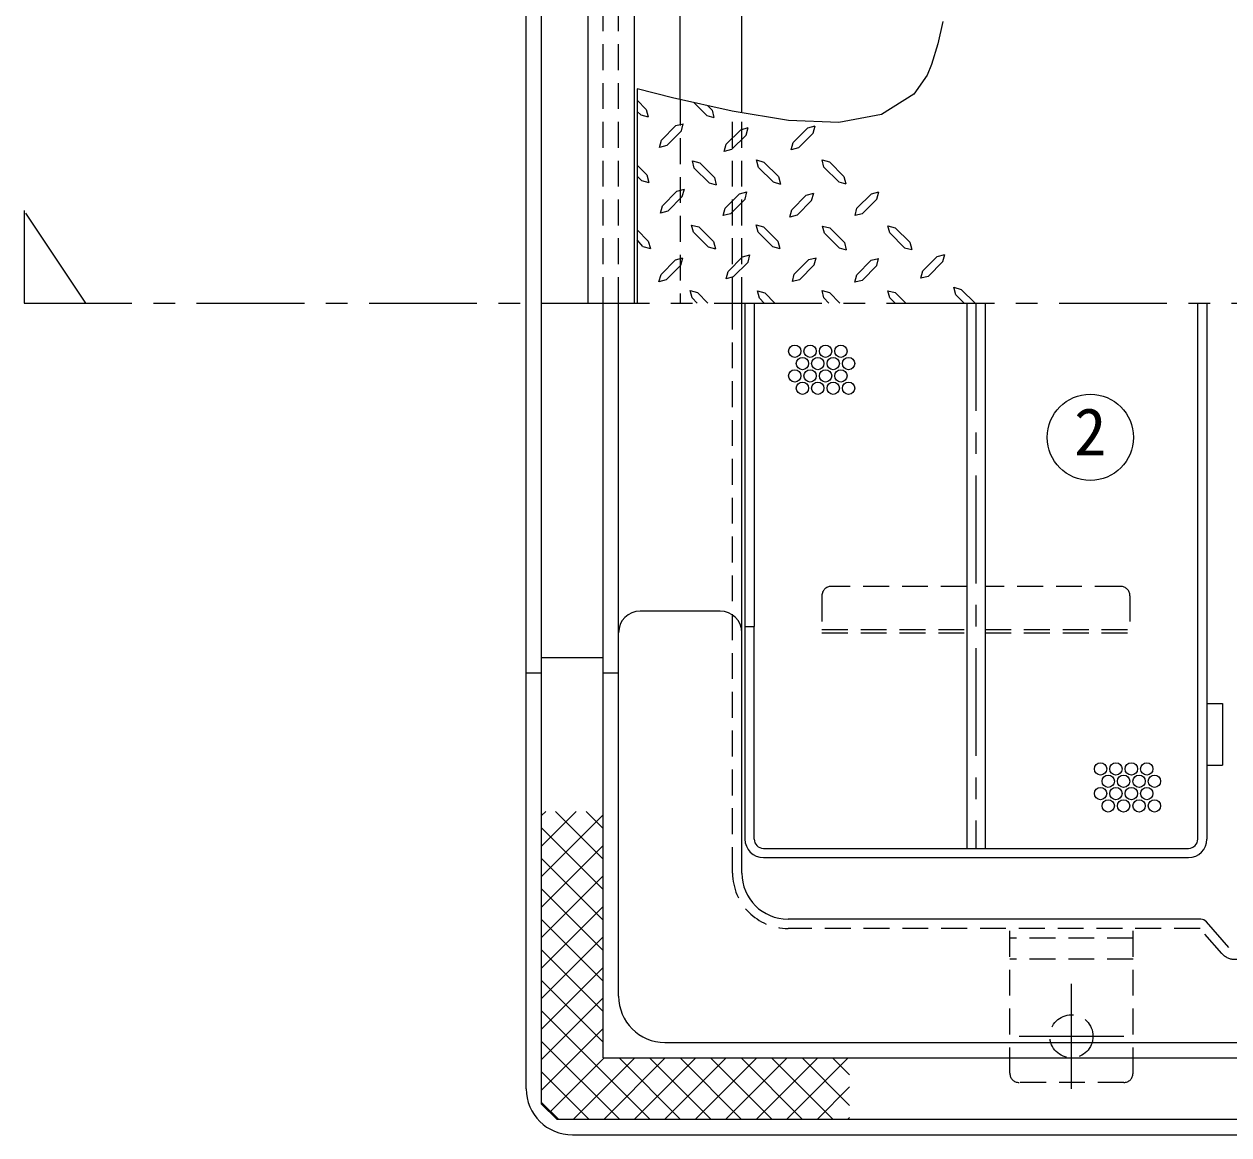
# Model space of a CAD drawing. Units: millimetres at full size, sheet at 1:7; details may follow other scales. Extents: x -1472 to 1363, y -987 to 980.
# Drawn here: x -804.5 to -413.4, y 279.6 to 640.1 of the extents above; entities that cross this region are included whole.
import ezdxf
from ezdxf.enums import TextEntityAlignment as Align

# ---------------------------------------------------------------- set-up
doc = ezdxf.new("R2010")
doc.units = ezdxf.units.MM
doc.header["$LTSCALE"] = 7
doc.linetypes.add('CHAIN1', pattern=[8, 5, -1, 1, -1])
doc.linetypes.add('DASHED1', pattern=[1.8, 1.2, -0.6])
doc.layers.add('0-0____1', color=4, linetype='Continuous', lineweight=9)
doc.styles.add('ＭＳ ゴシック', font='')
doc.styles.get('ＭＳ ゴシック').set_extended_font_data('MS Gothic')

msp = doc.modelspace()

# ---------------------------------------------------------------- linework, layer by layer
at = {"layer": '0-0____1', "color": 7, "lineweight": 18}
for p, q in [((-621.501, 799.62), (-621.501, 549.62)), ((-611.501, 442.62), (-611.501, 549.62)), ((-571.501, 442.62), (-571.501, 549.62)), ((-498.501, 549.62), (-498.501, 372.62)), ((-492.501, 549.62), (-492.501, 372.62)), ((-423.501, 375.62), (-423.501, 549.62)), ((-420.501, 549.62), (-420.501, 375.62)), ((-570.501, 444.62), (-567.501, 444.62)), ((-570.501, 444.62), (-570.501, 375.62)), ((-567.501, 375.62), (-567.501, 444.62)), ((-641.501, 294.62), (-641.501, 429.62)), ((-641.501, 429.62), (-636.501, 429.62)), ((-616.501, 429.62), (-611.501, 429.62)), ((-420.501, 419.62), (-415.501, 419.62)), ((-415.501, 419.62), (-415.501, 399.62)), ((-420.501, 399.62), (-415.501, 399.62)), ((-564.501, 372.62), (-426.501, 372.62)), ((-564.501, 369.62), (-426.501, 369.62)), ((-626.501, 279.62), (283.499, 279.62))]:
    msp.add_line(p, q, dxfattribs=at)
at = {"layer": '0-0____1', "linetype": 'DASHED1'}
for p, q in [((-611.501, 549.62), (-611.501, 774.62)), ((-591.501, 615.682), (-591.501, 549.62)), ((-574.501, 549.62), (-574.501, 611.815)), ((-571.501, 549.62), (-571.501, 611.331)), ((-498.501, 457.62), (-542.501, 457.62)), ((-448.501, 457.62), (-492.501, 457.62)), ((-545.501, 454.62), (-545.501, 442.62)), ((-445.501, 454.62), (-445.501, 442.62)), ((-545.501, 443.62), (-498.501, 443.62)), ((-545.501, 442.62), (-498.501, 442.62)), ((-492.501, 443.62), (-445.501, 443.62)), ((-492.501, 442.62), (-445.501, 442.62)), ((-484.501, 299.62), (-484.501, 346.62)), ((-444.501, 299.62), (-444.501, 346.62)), ((-444.501, 343.42), (-484.501, 343.42)), ((-444.501, 336.62), (-484.501, 336.62)), ((-447.501, 296.62), (-481.501, 296.62))]:
    msp.add_line(p, q, dxfattribs=at)
at = {"layer": '0-0____1'}
for p, q in [((-591.501, 615.682), (-591.501, 769.62)), ((-571.501, 611.331), (-571.501, 734.62)), ((-636.501, 289.62), (-636.501, 697.12)), ((-641.501, 429.62), (-641.501, 669.62)), ((-602.539, 612.47), (-605.501, 615.432)), ((-582.889, 610.445), (-587.132, 614.688)), ((-604.339, 610.67), (-605.501, 611.832)), ((-604.339, 610.67), (-601.939, 610.07)), ((-602.539, 612.47), (-601.939, 610.07)), ((-582.889, 610.445), (-580.564, 609.845)), ((-581.164, 612.245), (-582.569, 613.65)), ((-581.164, 612.245), (-580.564, 609.845)), ((-592.939, 607.22), (-597.589, 602.495)), ((-592.939, 607.22), (-590.539, 607.82)), ((-591.139, 605.495), (-590.539, 607.82)), ((-571.864, 605.87), (-569.464, 606.545)), ((-570.139, 604.145), (-569.464, 606.545)), ((-550.114, 606.47), (-554.839, 601.745)), ((-550.114, 606.47), (-547.714, 607.145)), ((-548.389, 604.745), (-547.714, 607.145)), ((-598.264, 600.095), (-597.589, 602.495)), ((-591.139, 605.495), (-595.864, 600.695)), ((-571.864, 605.87), (-576.589, 601.145)), ((-570.139, 604.145), (-574.864, 599.42)), ((-595.864, 600.695), (-598.264, 600.095)), ((-587.539, 595.745), (-585.139, 595.07)), ((-586.939, 593.345), (-587.539, 595.745)), ((-580.414, 590.345), (-585.139, 595.07)), ((-566.764, 596.045), (-564.364, 595.37)), ((-566.089, 593.645), (-566.764, 596.045)), ((-559.639, 590.645), (-564.364, 595.37)), ((-545.464, 596.045), (-543.064, 595.445)), ((-544.864, 593.72), (-545.464, 596.045)), ((-538.339, 590.72), (-543.064, 595.445)), ((-602.314, 591.17), (-605.501, 594.357)), ((-604.039, 589.37), (-605.501, 590.832)), ((-602.314, 591.17), (-601.639, 588.77)), ((-582.139, 588.62), (-586.939, 593.345)), ((-561.364, 588.92), (-566.089, 593.645)), ((-559.639, 590.645), (-558.964, 588.245)), ((-540.064, 588.995), (-544.864, 593.72)), ((-538.339, 590.72), (-537.739, 588.32)), ((-604.039, 589.37), (-601.639, 588.77)), ((-582.139, 588.62), (-579.814, 587.945)), ((-580.414, 590.345), (-579.814, 587.945)), ((-561.364, 588.92), (-558.964, 588.245)), ((-540.064, 588.995), (-537.739, 588.32)), ((-592.564, 585.92), (-597.289, 581.195)), ((-590.839, 584.195), (-595.564, 579.47)), ((-592.564, 585.92), (-590.164, 586.595)), ((-590.839, 584.195), (-590.164, 586.595)), ((-572.239, 585.095), (-576.889, 580.37)), ((-570.439, 583.37), (-575.164, 578.57)), ((-572.239, 585.095), (-569.839, 585.695)), ((-570.439, 583.37), (-569.839, 585.695)), ((-550.564, 584.57), (-555.289, 579.845)), ((-548.839, 582.845), (-553.564, 578.12)), ((-550.564, 584.57), (-548.164, 585.245)), ((-548.839, 582.845), (-548.164, 585.245)), ((-529.414, 585.095), (-534.139, 580.37)), ((-527.689, 583.37), (-532.414, 578.57)), ((-529.414, 585.095), (-527.014, 585.695)), ((-527.689, 583.37), (-527.014, 585.695)), ((-577.564, 577.97), (-576.889, 580.37)), ((-555.889, 577.445), (-555.289, 579.845)), ((-534.739, 577.97), (-534.139, 580.37)), ((-575.164, 578.57), (-577.564, 577.97)), ((-566.839, 575.045), (-564.439, 574.37)), ((-566.239, 572.645), (-566.839, 575.045)), ((-553.564, 578.12), (-555.889, 577.445)), ((-532.414, 578.57), (-534.739, 577.97)), ((-601.864, 569.72), (-605.501, 573.357)), ((-587.839, 574.895), (-585.439, 574.295)), ((-587.164, 572.57), (-587.839, 574.895)), ((-582.439, 567.845), (-587.164, 572.57)), ((-580.714, 569.57), (-585.439, 574.295)), ((-561.514, 567.92), (-566.239, 572.645)), ((-559.789, 569.72), (-564.439, 574.37)), ((-545.314, 574.595), (-542.914, 573.995)), ((-544.714, 572.27), (-545.314, 574.595)), ((-539.914, 567.545), (-544.714, 572.27)), ((-538.189, 569.27), (-542.914, 573.995)), ((-518.689, 567.545), (-523.414, 572.345)), ((-516.964, 569.345), (-521.689, 574.07)), ((-603.589, 567.92), (-605.501, 570.106)), ((-603.589, 567.92), (-601.189, 567.32)), ((-601.864, 569.72), (-601.189, 567.32)), ((-582.439, 567.845), (-580.039, 567.17)), ((-580.714, 569.57), (-580.039, 567.17)), ((-561.514, 567.92), (-559.114, 567.32)), ((-559.789, 569.72), (-559.114, 567.32)), ((-539.914, 567.545), (-537.589, 566.87)), ((-538.189, 569.27), (-537.589, 566.87)), ((-518.689, 567.545), (-516.364, 566.945)), ((-516.964, 569.345), (-516.364, 566.945)), ((-593.014, 563.645), (-597.739, 558.92)), ((-593.014, 563.645), (-590.614, 564.245)), ((-591.289, 561.92), (-590.614, 564.245)), ((-571.264, 564.62), (-575.989, 559.895)), ((-571.264, 564.62), (-568.864, 565.22)), ((-569.464, 562.895), (-568.864, 565.22)), ((-549.739, 563.72), (-554.464, 558.995)), ((-549.739, 563.72), (-547.339, 564.32)), ((-548.014, 561.995), (-547.339, 564.32)), ((-529.489, 563.495), (-534.139, 558.77)), ((-529.489, 563.495), (-527.089, 564.095)), ((-527.689, 561.77), (-527.089, 564.095)), ((-508.039, 564.77), (-512.764, 560.045)), ((-508.039, 564.77), (-505.639, 565.37)), ((-506.239, 563.045), (-505.639, 565.37)), ((-591.289, 561.92), (-596.014, 557.12)), ((-576.589, 557.495), (-575.989, 559.895)), ((-569.464, 562.895), (-574.264, 558.095)), ((-548.014, 561.995), (-552.739, 557.195)), ((-513.364, 557.645), (-512.764, 560.045)), ((-506.239, 563.045), (-511.039, 558.245)), ((-598.414, 556.52), (-597.739, 558.92)), ((-596.014, 557.12), (-598.414, 556.52)), ((-574.264, 558.095), (-576.589, 557.495)), ((-511.039, 558.245), (-513.364, 557.645)), ((-588.289, 553.67), (-585.889, 552.995)), ((-587.614, 551.27), (-588.289, 553.67)), ((-582.514, 549.62), (-585.889, 552.995)), ((-566.389, 553.52), (-563.989, 552.92)), ((-565.789, 551.195), (-566.389, 553.52)), ((-560.816, 549.62), (-563.989, 552.92)), ((-545.464, 553.67), (-543.064, 552.995)), ((-544.864, 551.27), (-545.464, 553.67)), ((-539.689, 549.62), (-543.064, 552.995)), ((-518.314, 549.62), (-521.689, 552.995)), ((-499.339, 549.62), (-502.039, 552.32)), ((-495.781, 549.62), (-500.314, 554.045)), ((-616.501, 304.62), (-616.501, 549.62)), ((-585.964, 549.62), (-587.614, 551.27)), ((-570.501, 549.62), (-570.501, 444.62)), ((-567.501, 549.62), (-567.501, 444.62)), ((-564.214, 549.62), (-565.789, 551.195)), ((-543.214, 549.62), (-544.864, 551.27)), ((-636.501, 434.62), (-616.501, 434.62)), ((-636.501, 383.263), (-635.144, 384.62)), ((-636.501, 373.363), (-625.245, 384.62)), ((-636.501, 363.464), (-616.501, 383.464)), ((-631.96, 384.62), (-616.501, 369.162)), ((-622.06, 384.62), (-616.501, 379.061)), ((-636.501, 379.262), (-616.501, 359.262)), ((-636.501, 353.564), (-616.501, 373.564)), ((-636.501, 369.363), (-616.501, 349.363)), ((-636.501, 343.665), (-616.501, 363.665)), ((-636.501, 359.463), (-616.501, 339.463)), ((-636.501, 333.765), (-616.501, 353.765)), ((-636.501, 349.564), (-616.501, 329.564)), ((-636.501, 323.866), (-616.501, 343.866)), ((-636.501, 339.664), (-616.501, 319.664)), ((-636.501, 313.966), (-616.501, 333.966)), ((-636.501, 329.765), (-616.501, 309.765)), ((-636.501, 304.067), (-616.501, 324.067)), ((-636.501, 319.865), (-601.256, 284.62)), ((-636.501, 294.167), (-616.501, 314.167)), ((-636.501, 309.966), (-611.156, 284.62)), ((-633.825, 286.944), (-616.149, 304.62)), ((-626.25, 284.62), (-606.25, 304.62)), ((-616.501, 304.62), (273.499, 304.62)), ((-616.35, 284.62), (-596.35, 304.62)), ((-611.357, 304.62), (-591.357, 284.62)), ((-606.451, 284.62), (-586.451, 304.62)), ((-601.457, 304.62), (-581.457, 284.62)), ((-596.551, 284.62), (-576.551, 304.62)), ((-591.558, 304.62), (-571.558, 284.62)), ((-586.652, 284.62), (-566.652, 304.62)), ((-581.658, 304.62), (-561.658, 284.62)), ((-576.752, 284.62), (-556.752, 304.62)), ((-571.759, 304.62), (-551.759, 284.62)), ((-566.853, 284.62), (-546.853, 304.62)), ((-561.859, 304.62), (-541.859, 284.62)), ((-556.953, 284.62), (-536.953, 304.62)), ((-551.96, 304.62), (-536.501, 289.162)), ((-542.06, 304.62), (-536.501, 299.061)), ((-636.501, 300.066), (-621.055, 284.62)), ((-547.054, 284.62), (-536.501, 295.173)), ((-636.501, 290.167), (-630.955, 284.62)), ((-631.501, 284.62), (-636.501, 289.62)), ((288.499, 284.62), (-631.501, 284.62)), ((-537.154, 284.62), (-536.501, 285.273))]:
    msp.add_line(p, q, dxfattribs=at)
at = {"layer": '0-0____1', "color": 5, "lineweight": 25}
for p, q in [((-605.501, 619.11), (-605.501, 549.62)), ((-578.501, 449.62), (-604.501, 449.62)), ((-611.501, 324.62), (-611.501, 442.62)), ((-571.501, 364.62), (-571.501, 442.62)), ((-422.537, 349.62), (-556.501, 349.62)), ((-413.381, 340.471), (-420.657, 348.768)), ((-596.501, 309.62), (253.499, 309.62))]:
    msp.add_line(p, q, dxfattribs=at)
at = {"layer": '0-0____1', "linetype": 'CHAIN1'}
for p, q in [((-784.501, 549.62), (-804.501, 579.62)), ((-804.501, 579.62), (-804.501, 549.62)), ((-804.501, 549.62), (563.499, 549.62)), ((-495.501, 549.62), (-495.501, 372.62)), ((-464.501, 294.62), (-464.501, 328.62)), ((-481.501, 311.62), (-447.501, 311.62))]:
    msp.add_line(p, q, dxfattribs=at)
at = {"layer": '0-0____1', "color": 7, "linetype": 'DASHED1', "lineweight": 18}
for p, q in [((-574.501, 364.62), (-574.501, 549.62)), ((-422.763, 346.62), (-556.501, 346.62)), ((-415.636, 338.493), (-422.763, 346.62))]:
    msp.add_line(p, q, dxfattribs=at)
at = {"layer": '0-0____1', "color": 7, "lineweight": 18}
for points in [[(-621.501, 799.62), (-606.501, 784.62), (-606.501, 549.62)], [(-506.201, 640.951), (-507.837, 633.712), (-509.877, 627.037), (-511.384, 623.581), (-515.676, 617.452), (-526.177, 610.759), (-539.983, 608.194), (-556.372, 608.855), (-574.624, 611.842), (-594.016, 616.254), (-605.501, 619.11)]]:
    msp.add_lwpolyline(points, dxfattribs=at)
at = {"layer": '0-0____1', "linetype": 'DASHED1'}
msp.add_lwpolyline([(-616.501, 549.62), (-616.501, 794.62), (273.499, 794.62)], dxfattribs=at)
at = {"layer": '0-0____1'}
for points in [[(-548.389, 604.745), (-553.114, 600.02), (-555.439, 599.345), (-554.839, 601.745)], [(-574.864, 599.42), (-577.264, 598.82), (-576.589, 601.145)], [(-595.564, 579.47), (-597.889, 578.795), (-597.289, 581.195)], [(-523.414, 572.345), (-524.089, 574.67), (-521.689, 574.07)], [(-527.689, 561.77), (-532.414, 556.97), (-534.814, 556.37), (-534.139, 558.77)], [(-552.739, 557.195), (-555.064, 556.595), (-554.464, 558.995)], [(-521.764, 549.62), (-523.414, 551.27), (-524.089, 553.595), (-521.689, 552.995)], [(-502.039, 552.32), (-502.714, 554.72), (-500.314, 554.045)]]:
    msp.add_lwpolyline(points, dxfattribs=at)
for centre in [(-554.335, 533.965), (-549.335, 533.965), (-544.335, 533.965), (-539.335, 533.965), (-551.835, 529.965), (-546.835, 529.965), (-541.835, 529.965), (-536.835, 529.965), (-554.335, 525.965), (-549.335, 525.965), (-544.335, 525.965), (-539.335, 525.965), (-551.835, 521.965), (-546.835, 521.965), (-541.835, 521.965), (-536.835, 521.965), (-455.054, 398.395), (-450.054, 398.395), (-445.054, 398.395), (-440.054, 398.395), (-452.554, 394.395), (-447.554, 394.395), (-442.554, 394.395), (-437.554, 394.395), (-455.054, 390.395), (-450.054, 390.395), (-445.054, 390.395), (-440.054, 390.395), (-452.554, 386.395), (-447.554, 386.395), (-442.554, 386.395), (-437.554, 386.395)]:
    msp.add_circle(centre, 2, dxfattribs=at)
at = {"layer": '0-0____1', "color": 7, "lineweight": 18}
msp.add_circle((-458.379, 506.016), 14, dxfattribs=at)
at = {"layer": '0-0____1', "linetype": 'DASHED1'}
msp.add_circle((-464.501, 311.62), 7, dxfattribs=at)
for centre, start, end in [((-542.501, 454.62), 90, 180), ((-448.501, 454.62), 0, 90), ((-481.501, 299.62), 180, 270), ((-447.501, 299.62), 270, 0)]:
    msp.add_arc(centre, 3, start, end, dxfattribs=at)
at = {"layer": '0-0____1', "color": 5, "lineweight": 25}
for centre, radius, start, end in [((-604.501, 442.62), 7, 90, 180), ((-578.501, 442.62), 7, 0, 90), ((-556.501, 364.62), 15, 180, 270), ((-422.537, 347.12), 2.5, 41.25117, 90), ((-596.501, 324.62), 15, 180, 270)]:
    msp.add_arc(centre, radius, start, end, dxfattribs=at)
at = {"layer": '0-0____1', "color": 7, "lineweight": 18}
for centre, radius, start, end in [((-564.501, 375.62), 6, 180, 270), ((-564.501, 375.62), 3, 180, 270), ((-426.501, 375.62), 3, 270, 0), ((-426.501, 375.62), 6, 270, 0), ((-626.501, 294.62), 15, 180, 270)]:
    msp.add_arc(centre, radius, start, end, dxfattribs=at)
at = {"layer": '0-0____1', "color": 7, "linetype": 'DASHED1', "lineweight": 18}
for centre, radius, start, end in [((-556.501, 364.62), 18, 180, 270), ((-411.501, 342.12), 5.5, 221.25117, 318.74883)]:
    msp.add_arc(centre, radius, start, end, dxfattribs=at)

# ---------------------------------------------------------------- texts
at = {"layer": '0-0____1', "color": 7, "style": 'ＭＳ ゴシック'}
msp.add_text('2', height=15.4, dxfattribs=at).set_placement((-463.629, 495.516), align=Align.BOTTOM_LEFT)

doc.saveas('drawing.dxf')
